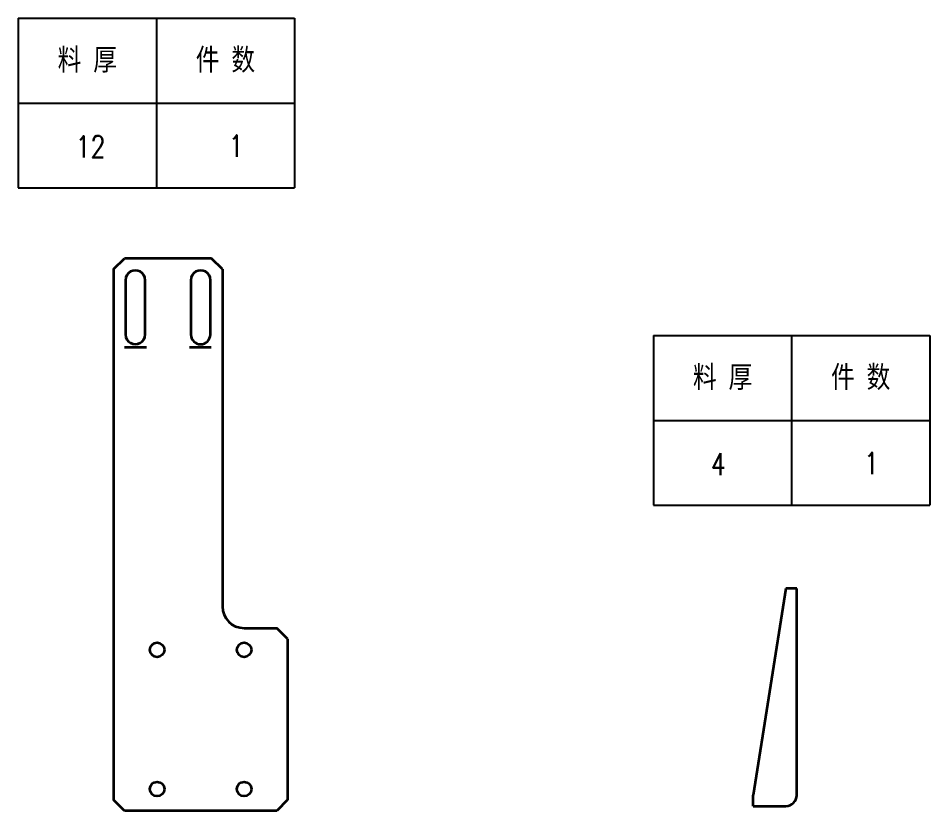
# Model space of a CAD drawing. Extents: x 84854 to 157441, y -74795 to -53229.
# Drawn here: x 89862.7 to 90281.8, y -53593.1 to -53228.7 of the extents above; entities that cross this region are included whole.
import ezdxf
from ezdxf.enums import TextEntityAlignment as Align

# ---------------------------------------------------------------- set-up
doc = ezdxf.new("R2010")
doc.units = 0
doc.header["$MEASUREMENT"] = 0
doc.styles.add('DIM', font='romans.shx', dxfattribs={"width": 0.8, "bigfont": 'bigfont.shx'})
doc.styles.get("Standard").update_dxf_attribs({"font": 'FSGB2312.ttf', "width": 0.8, "height": 3.5})

# ---------------------------------------------------------------- blocks, each defined once
blk = doc.blocks.new('*T78')
at = {"color": 0, "linetype": 'ByBlock', "lineweight": -2, "transparency": 16777216}
for p, q in [((0, 0), (127, 0)), ((0, 0), (0, -78)), ((63.5, 0), (63.5, -78)), ((127, 0), (127, -78)), ((0, -39), (127, -39)), ((0, -78), (127, -78))]:
    blk.add_line(p, q, dxfattribs=at)
at = {"color": 0, "transparency": 16777216, "char_height": 10, "width": 60.5, "attachment_point": 5}
for s, insert in [('{\\fSimSun|b0|i0|c134|p2;料 厚}', (31.75, -19.5)), ('{\\fSimSun|b0|i0|c134|p2;件 数}', (95.25, -19.5))]:
    blk.add_mtext(s, dxfattribs=dict(at, insert=insert))
blk = doc.blocks.new('拆图参数')
blk.add_blockref('*T78', (-63.5, 78))
at = {"style": 'DIM', "width": 0.8}
blk.add_attdef('6', text='', height=10, dxfattribs=at).set_placement((-37.13, 18.91), align=Align.MIDDLE_LEFT)
blk.add_attdef('1', text='', height=10, dxfattribs=at).set_placement((36.65, 19.27), align=Align.MIDDLE_CENTER)

msp = doc.modelspace()

# ---------------------------------------------------------------- linework, layer by layer
at = {"color": 7, "lineweight": 35}
for p, q in [((89906.565, -53344.082, -500.161), (89911.565, -53339.082, -500.161)), ((89951.565, -53339.082, -500.161), (89911.565, -53339.082, -500.161)), ((89956.565, -53344.082, -500.161), (89951.565, -53339.082, -500.161)), ((89906.565, -53344.082, -500.161), (89906.565, -53588.082, -500.161)), ((89956.565, -53344.082, -500.161), (89956.565, -53499.082, -500.161)), ((89912.065, -53349.082, -500.161), (89912.065, -53374.082, -500.161)), ((89921.065, -53374.082, -500.161), (89921.065, -53349.082, -500.161)), ((89942.065, -53349.082, -500.161), (89942.065, -53374.082, -500.161)), ((89951.065, -53374.082, -500.161), (89951.065, -53349.082, -500.161)), ((89921.627, -53380.082, -500.161), (89911.565, -53380.082, -500.161)), ((89951.485, -53380.082, -500.161), (89941.424, -53380.082, -500.161)), ((90215.664, -53490.928, -500.161), (90200.664, -53585.928, -500.161)), ((90220.664, -53490.928, -500.161), (90215.664, -53490.928, -500.161)), ((90220.664, -53585.928, -500.161), (90220.664, -53490.928, -500.161)), ((89966.565, -53509.082, -500.161), (89981.565, -53509.082, -500.161)), ((89986.565, -53514.082, -500.161), (89981.565, -53509.082, -500.161)), ((89986.565, -53514.082, -500.161), (89986.565, -53588.082, -500.161)), ((90200.664, -53590.928, -500.161), (90200.664, -53585.928, -500.161)), ((89911.565, -53593.082, -500.161), (89906.565, -53588.082, -500.161)), ((89986.565, -53588.082, -500.161), (89981.565, -53593.082, -500.161)), ((89981.565, -53593.082, -500.161), (89911.565, -53593.082, -500.161)), ((90200.664, -53590.928, -500.161), (90215.664, -53590.928, -500.161))]:
    msp.add_line(p, q, dxfattribs=at)
for centre, radius in [((89926.565, -53519.082, -500.161), 3.323), ((89966.565, -53519.082, -500.161), 3.323), ((89926.565, -53583.082, -500.161), 3.324), ((89966.565, -53583.082, -500.161), 3.323)]:
    msp.add_circle(centre, radius, dxfattribs=at)
for centre, radius, start, end in [((89916.565, -53349.082, -500.161), 4.5, 0, 180.00001), ((89946.565, -53349.082, -500.161), 4.5, 0, 180.00001), ((89916.565, -53374.082, -500.161), 4.5, 179.99999, 0), ((89946.565, -53374.082, -500.161), 4.5, 180.00001, 0), ((89966.565, -53499.082, -500.161), 10, 180, 270), ((90215.664, -53585.928, -500.161), 5, 270, 0)]:
    msp.add_arc(centre, radius, start, end, dxfattribs=at)

# ---------------------------------------------------------------- block references
for p, values in [((89926.211, -53306.656), {'1': '1', '6': '12'}), ((90218.316, -53452.604), {'1': '1', '6': '4'})]:
    msp.add_blockref('拆图参数', p).add_auto_attribs(values)

doc.saveas('drawing.dxf')
